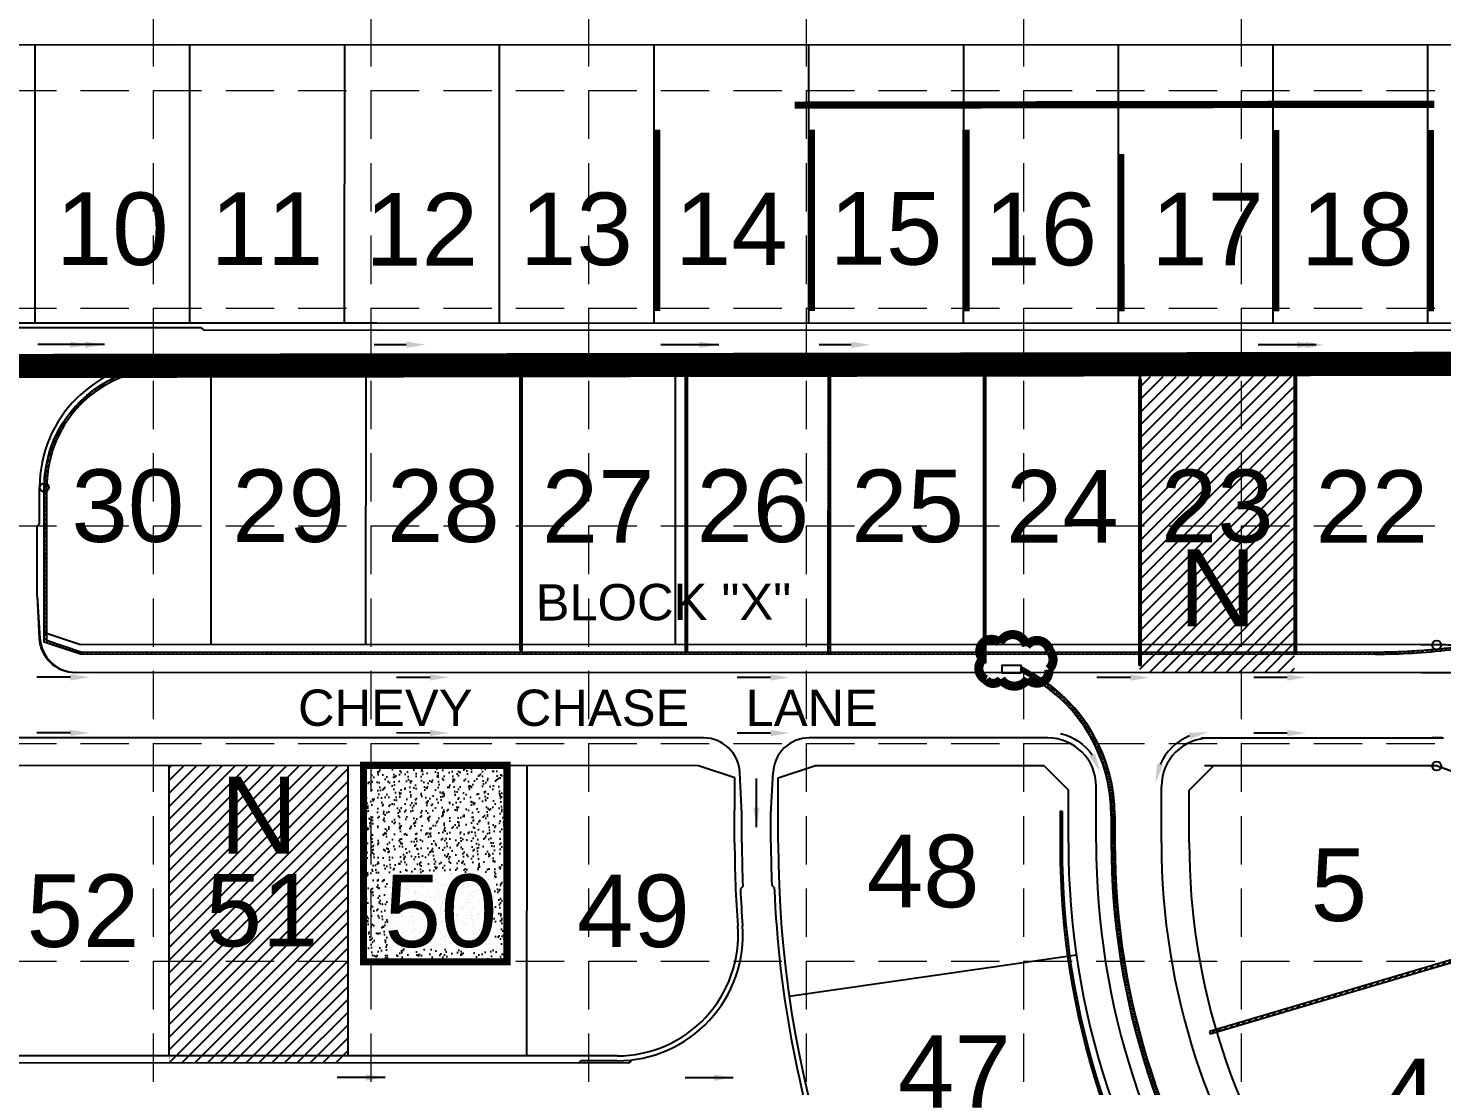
# Model space of a CAD drawing. Header units: inches. Extents: x 2468851 to 2474620, y 7110473 to 7114082.
# Drawn here: x 2472494 to 2473078, y 7112496 to 7112933 of the extents above; entities that cross this region are included whole.
import ezdxf
from ezdxf.enums import TextEntityAlignment as Align

# ---------------------------------------------------------------- set-up
doc = ezdxf.new("R2010")
doc.units = ezdxf.units.IN
doc.header["$MEASUREMENT"] = 0
for name, pattern in [('CENTER2', [1.125, 0.75, -0.125, 0.125, -0.125]), ('HIDDEN', [0.375, 0.25, -0.125]), ('PHANTOM2', [3.15, 1.9, -0.25, 0.25, -0.25, 0.25, -0.25])]:
    doc.linetypes.add(name, pattern=pattern)
for name, color, linetype in [('APVMT', 11, 'Continuous'), ('AROW', 250, 'Continuous'), ('BASE', 7, 'Continuous'), ('BDY', 250, 'PHANTOM2'), ('ex-pvmt', 7, 'Continuous'), ('ex-row', 1, 'Continuous'), ('FLOW', 250, 'Continuous'), ('fut-apvmt', 157, 'Continuous'), ('fut-arow', 157, 'Continuous'), ('fut-inlets', 157, 'Continuous'), ('fut-lotno', 157, 'Continuous'), ('fut-lots', 157, 'Continuous'), ('fut-pvmt', 157, 'Continuous'), ('fut-srow', 157, 'Continuous'), ('FUTURE', 250, 'Continuous'), ('GRID', 254, 'HIDDEN'), ('LEGEND', 7, 'Continuous'), ('LOT', 250, 'Continuous'), ('LOTNO', 250, 'Continuous'), ('Newcastle homesites', 194, 'Continuous'), ('PWall 2', 7, 'Continuous'), ('SODDED LOT', 2, 'Continuous'), ('SROW', 250, 'Continuous'), ('stm-cl', 13, 'CENTER2'), ('stm-pipe', 5, 'Continuous'), ('STRNAMES', 250, 'Continuous'), ('WALL', 21, 'HIDDEN')]:
    doc.layers.add(name, color=color, linetype=linetype)
doc.styles.add('L60', font='simplex', dxfattribs={"width": 0.8, "height": 6})
doc.styles.get("Standard").update_dxf_attribs({"font": 'ARIAL.TTF'})
doc.dimstyles.new('Flow', dxfattribs={"dimscale": 100, "dimtxt": 0.18, "dimasz": 0.08, "dimexe": 0.18, "dimexo": 0.0625, "dimgap": 0.015, "dimtad": 1, "dimdec": 4, "dimzin": 0, "dimdsep": 46, "dimtxsty": 'L60', "dimcen": 0, "dimse1": 1, "dimse2": 1, "dimclrd": 7, "dimclrt": 7, "dimadec": 0, "dimazin": 0, "dimtfac": 1, "dimtdec": 4, "dimtofl": 0, "dimtmove": 0, "dimatfit": 3, "dimfxl": 0, "dimtolj": 1, "dimtzin": 0, "dimarcsym": 0})
pattern_1 = [(45, (0, 0), (-0.88388347648, 0.88388347648), [])]
pattern_2 = [(45, (0, 0), (-2.6516504294, 2.6516504294), [])]

# ---------------------------------------------------------------- blocks, each defined once
blk = doc.blocks.new('2d')
at = {"layer": 'FLOW'}
blk.add_arc((0, 0), 22.5, 107.06257, 148.02649, dxfattribs=at)
blk.add_solid([(-17.85, 11.45), (-20.3, 12.43), (-22.02, 4.61)], dxfattribs=at)
blk = doc.blocks.new('2da')
at = {"layer": 'FLOW'}
blk.add_arc((0, 0), 22.5, 112.76189, 157.23811, dxfattribs=at)
for points in [[(-9.02, 22.03), (-8.45, 19.46), (-1.03, 22.48)], [(-19.46, 8.45), (-22.03, 9.02), (-22.48, 1.03)]]:
    blk.add_solid(points, dxfattribs=at)
blk = doc.blocks.new('1D')
at = {"layer": 'FLOW'}
for p, q in [((7.37, 11.5), (21.23, 11.5)), ((7.37, -11.5), (21.23, -11.5))]:
    blk.add_line(p, q, dxfattribs=at)
for points in [[(7.37, 10.2), (7.37, 12.8), (-0.43, 11.5)], [(7.37, -12.8), (7.37, -10.2), (-0.43, -11.5)]]:
    blk.add_solid(points, dxfattribs=at)

msp = doc.modelspace()

# ---------------------------------------------------------------- hatches: boundary and pattern name
at = {"layer": 'BASE'}
h = msp.add_hatch(dxfattribs=at)
h.set_pattern_fill('AR-SAND', color=30, scale=2.373696, angle=90, style=0)
h.set_pattern_definition([(127.5, (2472869.5317, 7114555.5115), (-4.573693, -0.149527), [0, -3.6080175, 0, -4.035283, 0, -3.8572555]), (97.5, (2472869.5317, 7114555.5115), (-6.698916, 4.200911), [0, -1.9464305, 0, -3.251963, 0, -1.24619]), (57.5, (2472869.5317, 7114552.592), (-0.013433, 7.392025), [0, -1.186848, 0, -4.272652, 0, -5.578185]), (47.5, (2472869.532, 7114552.592), (-2.083335, 7.13563), [0, -0.593424, 0, -2.800961, 0, -3.204489])])
h.paths.add_polyline_path([(2472691.5, 7112628.15), (2472632.16, 7112628.15), (2472632.16, 7112546.88), (2472691.5, 7112546.88)])
at = {"layer": 'PWall 2'}
h = msp.add_hatch(dxfattribs=at)
h.set_pattern_fill('ANSI31', color=4, scale=10, style=0)
h.set_pattern_definition(pattern_1)
edge = h.paths.add_edge_path()
edge.add_arc((2472550.09, 7112743.05), 49, 107.65349, 179.98541)
edge.add_line((2472501.09, 7112743.06), (2472501.08, 7112679.85))
edge.add_line((2472501.08, 7112679.85), (2472515.24, 7112675.12))
edge.add_line((2472515.24, 7112675.12), (2473050.57, 7112674.98))
edge.add_arc((2473049.78, 7112948.98), 274, 270.16494, 276.54833)
edge.add_arc((2473118.81, 7112352.97), 326, 76.86913, 96.65472, ccw=False)
edge.add_line((2473192.87, 7112670.44), (2473205.21, 7112677.08))
edge.add_line((2473205.21, 7112677.08), (2473237.49, 7112768.88))
edge.add_line((2473237.49, 7112768.88), (2473237.7, 7112784.41))
edge.add_line((2473237.7, 7112784.41), (2473238.7, 7112784.4))
edge.add_line((2473238.7, 7112784.4), (2473238.48, 7112768.7))
edge.add_line((2473238.48, 7112768.7), (2473206.03, 7112676.39))
edge.add_line((2473206.03, 7112676.39), (2473193.01, 7112669.38))
edge.add_arc((2473118.81, 7112352.97), 325, 76.80255, 96.65488)
edge.add_arc((2473049.78, 7112948.98), 275, 270.16461, 276.54852, ccw=False)
edge.add_line((2473050.57, 7112673.98), (2472515.08, 7112674.12))
edge.add_line((2472515.08, 7112674.12), (2472500.08, 7112679.12))
edge.add_line((2472500.08, 7112679.12), (2472500.09, 7112743.06))
edge.add_arc((2472550.09, 7112743.05), 50, 107.65349, 179.98541, ccw=False)
edge.add_line((2472534.93, 7112790.7), (2472535.23, 7112789.74))
h = msp.add_hatch(dxfattribs=at)
h.set_pattern_fill('ANSI31', color=4, scale=10, style=0)
h.set_pattern_definition([(45, (552.7213, 475.5433), (-0.88388347648, 0.88388347648), [])])
h.paths.add_polyline_path([(2472696.76, 7112675.75), (2472697.76, 7112675.75), (2472697.79, 7112793.75), (2472696.79, 7112793.75)])
h = msp.add_hatch(dxfattribs=at)
h.set_pattern_fill('ANSI31', color=4, scale=10, style=0)
h.set_pattern_definition([(45, (621.121, 474.8418), (-0.88388347648, 0.88388347648), [])])
h.paths.add_polyline_path([(2472765.16, 7112675.05), (2472766.16, 7112675.05), (2472766.19, 7112793.05), (2472765.19, 7112793.05)])
h = msp.add_hatch(dxfattribs=at)
h.set_pattern_fill('ANSI31', color=4, scale=10, style=0)
h.set_pattern_definition([(45, (680.1804, 474.5136), (-0.88388347648, 0.88388347648), [])])
h.paths.add_polyline_path([(2472824.22, 7112674.72), (2472825.22, 7112674.72), (2472825.25, 7112792.72), (2472824.25, 7112792.72)])
h = msp.add_hatch(dxfattribs=at)
h.set_pattern_fill('ANSI31', color=4, scale=10, style=0)
h.set_pattern_definition([(45, (744.4749, 470.492), (-0.88388347648, 0.88388347648), [])])
h.paths.add_polyline_path([(2472888.51, 7112670.7), (2472889.51, 7112670.7), (2472889.54, 7112788.7), (2472888.54, 7112788.7)])
h = msp.add_hatch(dxfattribs=at)
h.set_pattern_fill('ANSI31', color=4, scale=10, style=0)
h.set_pattern_definition([(45, (872.9376, 474.7807), (-0.88388347648, 0.88388347648), [])])
h.paths.add_polyline_path([(2473016.98, 7112674.99), (2473017.98, 7112674.98), (2473018.01, 7112792.98), (2473017.01, 7112792.99)])
h = msp.add_hatch(dxfattribs=at)
h.set_pattern_fill('ANSI31', color=4, scale=10, style=0)
h.set_pattern_definition([(45, (808.7065, 469.359), (-0.88388347648, 0.88388347648), [])])
h.paths.add_polyline_path([(2472952.75, 7112669.56), (2472953.75, 7112669.56), (2472953.78, 7112787.56), (2472952.78, 7112787.56)])
h = msp.add_hatch(dxfattribs=at)
h.set_pattern_fill('ANSI31', color=4, scale=10, style=0)
h.set_pattern_definition(pattern_1)
edge = h.paths.add_edge_path()
edge.add_line((2472921.22, 7112609.01), (2472920.22, 7112609.01))
edge.add_line((2472920.22, 7112609.01), (2472920.22, 7112594.3))
edge.add_arc((2473246.22, 7112594.22), 326, 179.98541, 216.15985)
edge.add_line((2472983.01, 7112401.86), (2472983.82, 7112402.45))
edge.add_arc((2473246.22, 7112594.22), 325, 179.98541, 216.15985, ccw=False)
edge.add_line((2472921.22, 7112594.3), (2472921.22, 7112609.01))
h = msp.add_hatch(dxfattribs=at)
h.set_pattern_fill('ANSI31', color=4, scale=10, style=0)
h.set_pattern_definition(pattern_1)
h.paths.add_polyline_path([(2472981.97, 7112518.05), (2472982.25, 7112517.1), (2473096.38, 7112550.82), (2473096.09, 7112551.78)])
at = {"layer": 'SODDED LOT', "linetype": 'Continuous'}
h = msp.add_hatch(dxfattribs=at)
h.set_pattern_fill('ANSI31', color=256, scale=40, style=0)
h.paths.add_polyline_path([(2472093.27, 7112787.68), (2472221.59, 7112787.6), (2472221.08, 7112667.42), (2472093.19, 7112666.7), (2472093.19, 7112679.12), (2472093.23, 7112787.69)])
h.paths.add_polyline_path([(2471960.54, 7112505.35), (2471959.71, 7112628.22), (2472033.69, 7112628.18), (2472034.41, 7112505.21), (2471960.54, 7112505.34)])
h.paths.add_polyline_path([(2472943.89, 7112483.19), (2472828.59, 7112440.6), (2472835.74, 7112422.59), (2472839.67, 7112413.52), (2472848.01, 7112395.55), (2472853.04, 7112385.9), (2472858.54, 7112375.56), (2472870.46, 7112355.81), (2472902.04, 7112375.66), (2472974.15, 7112421.81), (2472963.65, 7112439.45), (2472954.73, 7112457.18), (2472946.69, 7112476.09), (2472944.08, 7112483.06)])
h.paths.add_polyline_path([(2473207.06, 7112415.58), (2473209.53, 7112419.29), (2473291.23, 7112550.2), (2473277.07, 7112559.74), (2473268.68, 7112565.82), (2473245.98, 7112583.4), (2473233.38, 7112592.16), (2473227.76, 7112595.82), (2473221.45, 7112599.4), (2473212.26, 7112604.76), (2473198.38, 7112611.83), (2473179.61, 7112620.06), (2473160.96, 7112626.49), (2473143.61, 7112631.4), (2473124.73, 7112635.28), (2473119.22, 7112635.24), (2473114.46, 7112633.66), (2473110.42, 7112630.84), (2473107.89, 7112626.3), (2473106.59, 7112621.61), (2473105.41, 7112606.64), (2473105.49, 7112593.24), (2473106.92, 7112578.87), (2473109.79, 7112566.01), (2473113.82, 7112552.87), (2473118.84, 7112540.86), (2473119.62, 7112539.28), (2473125.49, 7112528.42), (2473132.54, 7112517.6), (2473154.47, 7112487.42), (2473189.13, 7112440.05), (2473207, 7112415.61)])
h.paths.add_polyline_path([(2472149.87, 7113580.61), (2472139.15, 7113587.25), (2472148.34, 7113599.5), (2472129.96, 7113617.37), (2472301.04, 7113620.95), (2472421.05, 7113670.47), (2472435.86, 7113657.7), (2472418.5, 7113656.68), (2472386.32, 7113644.43), (2472349.55, 7113630.65), (2472301.04, 7113613.8), (2472253.54, 7113608.18), (2472206.05, 7113607.67), (2472182.05, 7113606.65), (2472168.77, 7113602.57), (2472156, 7113590.31)])
h.paths.add_polyline_path([(2472770.94, 7113693.31), (2472783.83, 7113696.4), (2473029.19, 7113695.37), (2473046.2, 7113689.7), (2473045.68, 7113705.68), (2472771.46, 7113707.22)])
h.paths.add_polyline_path([(2473645.39, 7113690.66), (2473644.98, 7113704.58), (2473380.05, 7113706.22), (2473375.55, 7113692.3), (2473381.69, 7113694.76), (2473634.33, 7113693.94)])
h.paths.add_polyline_path([(2473661.81, 7113026.94), (2473687.47, 7113025.61), (2473728.46, 7113019.28), (2473771.12, 7113012.61), (2473800.78, 7113000.62), (2473816.11, 7112991.96), (2473817.62, 7112992.3), (2473826.58, 7112958.99), (2473778.33, 7112869.43), (2473754.23, 7112818.27), (2473704.86, 7112707.31), (2473675.95, 7112628.52), (2473649.37, 7112551.6), (2473609.35, 7112401.13), (2473621.99, 7112397.24), (2473660.24, 7112541.42), (2473686.99, 7112623.57), (2473721.05, 7112713.98), (2473756.54, 7112795.8), (2473776.21, 7112842.14), (2473803.69, 7112892.8), (2473821.26, 7112931.75), (2473838.19, 7112953.92), (2473843.82, 7112970.36), (2473841.57, 7112984.99), (2473834.36, 7112995.8), (2473821.75, 7113003.46), (2473803.51, 7113011.56), (2473780.76, 7113020.12), (2473754.18, 7113027.78), (2473717.91, 7113032.73), (2473683.75, 7113037.76), (2473675.22, 7113037.54), (2473668.46, 7113034.66), (2473663.02, 7113029.01)])
h.paths.add_polyline_path([(2473971.46, 7113199.84), (2473953.3, 7113211.94), (2473941.19, 7113192.09), (2473861.1, 7113065.57), (2473810.53, 7113087.5), (2473761.17, 7113101.51), (2473720.96, 7113106.99), (2473697.2, 7113110.44), (2473674.12, 7113113.74), (2473679.51, 7113105.34), (2473686.71, 7113099.95), (2473703.5, 7113097.55), (2473742.47, 7113092.16), (2473787.44, 7113083.17), (2473826.42, 7113069.98), (2473851, 7113058.59), (2473862.39, 7113053.19), (2473874.39, 7113053.49), (2473885.78, 7113058.29), (2473895.97, 7113069.68), (2473937.95, 7113137.71), (2473969.87, 7113198.61)])
h.paths.add_polyline_path([(2474189.42, 7113705.55), (2474212.71, 7113695.29), (2474173.05, 7113585.51), (2474125.46, 7113471.59), (2474078.44, 7113374.03), (2473995.24, 7113231.38), (2473980.72, 7113211.84), (2473961.73, 7113224.12), (2474019.25, 7113316.23), (2474060.01, 7113393.26), (2474123.11, 7113525), (2474155.5, 7113608.17)])
h.paths.add_polyline_path([(2472613.26, 7113048.11), (2472742.65, 7113047.89), (2472742.87, 7112984.1), (2472740.21, 7112975.02), (2472732.24, 7112966.82), (2472722.71, 7112964.61), (2472628.32, 7112964.83), (2472620.35, 7112967.71), (2472615.69, 7112974.13), (2472614.14, 7112982.33), (2472613.26, 7112995.17)])
h.paths.add_polyline_path([(2472069.94, 7112331.55), (2472070.27, 7112318.14), (2472070.57, 7112197.11), (2471996.68, 7112197.18), (2471995.85, 7112331.7), (2472070.2, 7112331.62)])
h.paths.add_polyline_path([(2472440.24, 7112197.06), (2472440.35, 7112331.72), (2472514.33, 7112331.71), (2472514.08, 7112311.45), (2472514.13, 7112197.08), (2472440.38, 7112197.08)])
h.paths.add_polyline_path([(2471733.82, 7111882.26), (2471733.82, 7111970.43), (2471868.56, 7111970.92), (2471868.33, 7111882.52), (2471840.59, 7111882.44), (2471733.92, 7111881.99)])
edge = h.paths.add_edge_path()
edge.add_line((2471343.49, 7111970.99), (2471344.1, 7111826.58))
edge.add_line((2471344.1, 7111826.58), (2471538.48, 7111827.27))
edge.add_arc((2471538.41, 7111847.27), 20, 270.20357, 360.19932)
edge.add_line((2471558.41, 7111847.34), (2471558.39, 7111971.64))
edge.add_line((2471558.39, 7111971.64), (2471343.54, 7111970.92))
edge.add_line((2471343.54, 7111970.92), (2471343.49, 7111970.99))
h.paths.add_polyline_path([(2471436.46, 7111651.34), (2471435.9, 7111795.94), (2471345.57, 7111795.65), (2471346.01, 7111779.03), (2471346.34, 7111651.2), (2471436.36, 7111651.42)])
edge = h.paths.add_edge_path()
edge.add_line((2470893.92, 7111969.77), (2470893.47, 7112114.02))
edge.add_line((2470893.47, 7112114.02), (2470801.61, 7112113.73))
edge.add_arc((2470801.67, 7112093.74), 19.99, 90.17771, 179.37668)
edge.add_line((2470781.69, 7112093.96), (2470781.61, 7112090.91))
edge.add_line((2470781.61, 7112090.91), (2470782.08, 7111968.84))
edge.add_line((2470782.08, 7111968.84), (2470894, 7111969.62))
edge.add_line((2470894, 7111969.62), (2470893.92, 7111969.77))
h.paths.add_polyline_path([(2470750.33, 7112143.41), (2470731.58, 7112143.47), (2470623.88, 7112143.12), (2470623.33, 7112319.59), (2470749.92, 7112320.06), (2470750.44, 7112143.38)])
h.paths.add_polyline_path([(2470605.1, 7111911.51), (2470605.12, 7111834.55), (2470462.4, 7111834.08), (2470462.15, 7111910.96), (2470480.76, 7111911.1), (2470605.11, 7111911.52)])
h = msp.add_hatch(dxfattribs=at)
h.set_pattern_fill('ANSI31', color=256, scale=30, style=0)
h.set_pattern_definition(pattern_2)
h.paths.add_polyline_path([(2473017.2, 7112666.44), (2473017.17, 7112789.07), (2472953.19, 7112788.98), (2472953.17, 7112666.45), (2473017.22, 7112666.44)])
h = msp.add_hatch(dxfattribs=at)
h.set_pattern_fill('ANSI31', color=256, scale=30, style=0)
h.set_pattern_definition(pattern_2)
h.paths.add_polyline_path([(2472625.65, 7112628), (2472625.6, 7112505.26), (2472552.04, 7112505.26), (2472551.65, 7112628.03), (2472625.65, 7112628.02)])

# ---------------------------------------------------------------- linework, layer by layer
at = {"layer": 'APVMT', "color": 7}
for p, q in [((2472565.19, 7112809.04), (2472417.19, 7112809.07)), ((2472565.19, 7112809.04), (2472557.2, 7112809.04)), ((2472566.19, 7112808.04), (2472565.19, 7112809.04)), ((2472566.19, 7112808.04), (2472565.19, 7112809.04)), ((2473139.31, 7112807.89), (2472566.19, 7112808.04)), ((2472637.64, 7112808.02), (2472566.19, 7112808.04)), ((2472566.19, 7112796.04), (2471912.19, 7112796.2)), ((2472566.19, 7112796.04), (2472557.2, 7112796.04)), ((2473139.31, 7112795.89), (2472566.19, 7112796.04)), ((2472637.64, 7112796.02), (2472566.19, 7112796.04))]:
    msp.add_line(p, q, dxfattribs=at)
at = {"layer": 'AROW'}
for p, q in [((2472637.64, 7112811.02), (2471897.2, 7112811.21)), ((2473139.32, 7112810.89), (2472557.2, 7112811.04))]:
    msp.add_line(p, q, dxfattribs=at)
at = {"layer": 'BASE', "color": 30, "const_width": 2.97}
msp.add_lwpolyline([(2472691.5, 7112546.88), (2472691.5, 7112628.15), (2472632.16, 7112628.15), (2472632.16, 7112546.88)], close=True, dxfattribs=at)
at = {"layer": 'BDY', "linetype": 'Continuous', "ltscale": 40, "const_width": 10}
msp.add_lwpolyline([(2471833.76, 7112792.33), (2473152.87, 7112794.27), (2473199.9, 7112782.23), (2473152.1, 7112652.84), (2473320.33, 7112550.26), (2473446.15, 7112504.47), (2473431.29, 7112430.86), (2473606.8, 7112383.68)], dxfattribs=at)
at = {"layer": 'ex-pvmt'}
for p, q in [((2472565.19, 7112809.1), (2472417.19, 7112809.13)), ((2472566.19, 7112808.1), (2472565.19, 7112809.1)), ((2472566.19, 7112808.1), (2472565.19, 7112809.1)), ((2473139.31, 7112807.95), (2472566.19, 7112808.1)), ((2473139.31, 7112795.95), (2471912.14, 7112796.26))]:
    msp.add_line(p, q, dxfattribs=at)
at = {"layer": 'ex-row', "color": 7}
msp.add_line((2473140.51, 7112925.95), (2471897.23, 7112926.27), dxfattribs=at)
at = {"layer": 'FLOW', "color": 7}
for p, q in [((2472510.84, 7112802.11), (2472497.52, 7112802.11)), ((2472649.83, 7112802.08), (2472636.51, 7112802.08)), ((2472833.88, 7112802.03), (2472820.56, 7112802.03)), ((2473021.72, 7112801.98), (2473008.4, 7112801.98))]:
    msp.add_line(p, q, dxfattribs=at)
at = {"layer": 'FLOW'}
for p, q in [((2472510.84, 7112802.11), (2472497.52, 7112802.11)), ((2472649.83, 7112802.08), (2472636.51, 7112802.08)), ((2472833.88, 7112802.03), (2472820.56, 7112802.03)), ((2473021.72, 7112801.98), (2473008.4, 7112801.98)), ((2472949.28, 7112664.44), (2472935.42, 7112664.44))]:
    msp.add_line(p, q, dxfattribs=at)
at = {"layer": 'FLOW', "color": 7}
for points in [[(2472510.83, 7112800.79), (2472510.84, 7112803.43), (2472518.74, 7112802.11)], [(2472649.83, 7112800.76), (2472649.83, 7112803.39), (2472657.73, 7112802.07)], [(2472833.88, 7112800.71), (2472833.88, 7112803.35), (2472841.78, 7112802.03)], [(2473021.72, 7112800.66), (2473021.72, 7112803.3), (2473029.62, 7112801.98)]]:
    msp.add_solid(points, dxfattribs=at)
at = {"layer": 'FLOW'}
for points in [[(2472510.83, 7112800.79), (2472510.84, 7112803.43), (2472518.74, 7112802.11)], [(2472649.83, 7112800.76), (2472649.83, 7112803.39), (2472657.73, 7112802.07)], [(2472833.88, 7112800.71), (2472833.88, 7112803.35), (2472841.78, 7112802.03)], [(2473021.72, 7112800.66), (2473021.72, 7112803.3), (2473029.62, 7112801.98)], [(2472949.28, 7112665.74), (2472949.28, 7112663.14), (2472957.08, 7112664.44)]]:
    msp.add_solid(points, dxfattribs=at)
at = {"layer": 'fut-apvmt'}
for p, q in [((2472565.19, 7112795.1), (2472550.19, 7112795.04)), ((2472566.19, 7112796.1), (2472565.19, 7112795.1)), ((2472498.17, 7112728.05), (2472498.18, 7112743.05)), ((2472498.17, 7112728.05), (2472497.17, 7112727.05)), ((2472497.17, 7112698.05), (2472497.17, 7112727.05)), ((2472497.17, 7112698.05), (2472498.02, 7112680.8)), ((2472788.64, 7112607.98), (2472787.78, 7112625.23)), ((2472800.64, 7112607.98), (2472801.51, 7112625.22)), ((2472788.64, 7112596.1), (2472788.64, 7112607.98)), ((2472800.64, 7112596.1), (2472800.64, 7112607.98)), ((2472788.99, 7112578.09), (2472788.03, 7112577.05)), ((2472802.02, 7112577.62), (2472800.98, 7112578.58)), ((2472721.04, 7112505), (2471932.33, 7112505.2)), ((2472722.04, 7112506), (2472721.04, 7112505)), ((2472737.04, 7112505.99), (2472722.04, 7112506))]:
    msp.add_line(p, q, dxfattribs=at)
for centre, radius, start, end in [((2472550.18, 7112743.04), 52, 89.98541, 179.98541), ((2473248.64, 7112595.99), 460, 179.98541, 182.22976), ((2473248.64, 7112595.99), 448, 179.98541, 182.2267), ((2473248.64, 7112595.99), 461, 182.35445, 184.24749), ((2473248.64, 7112595.99), 447, 182.35445, 199.59679), ((2472737.05, 7112557.99), 52, 269.98541, 4.24749)]:
    msp.add_arc(centre, radius, start, end, dxfattribs=at)
at = {"layer": 'fut-arow'}
for p, q in [((2472500.16, 7112683.05), (2472500.18, 7112743.05)), ((2472785.64, 7112596.1), (2472785.65, 7112622.98)), ((2472803.64, 7112596.1), (2472803.65, 7112622.97)), ((2472737.04, 7112507.99), (2471879.62, 7112508.21))]:
    msp.add_line(p, q, dxfattribs=at)
for centre, radius, start, end in [((2472550.18, 7112743.04), 50, 89.98541, 179.98541), ((2473248.64, 7112595.99), 463, 179.98541, 184.24749), ((2473248.64, 7112595.99), 445, 179.98541, 216.16), ((2472737.05, 7112557.99), 50, 269.98541, 4.24749)]:
    msp.add_arc(centre, radius, start, end, dxfattribs=at)
at = {"layer": 'fut-inlets', "color": 5}
msp.add_lwpolyline([(2472904.16, 7112666.45), (2472904.16, 7112669.45), (2472896.16, 7112669.45), (2472896.16, 7112666.45)], close=True, dxfattribs=at)
at = {"layer": 'fut-lots', "color": 7}
for p, q in [((2472569.16, 7112678.03), (2472569.19, 7112793.03)), ((2472633.16, 7112678.02), (2472633.19, 7112793.02)), ((2472697.16, 7112678), (2472697.19, 7112793)), ((2472761.16, 7112677.99), (2472761.19, 7112792.99)), ((2472825.16, 7112677.97), (2472825.19, 7112792.97)), ((2472889.16, 7112677.95), (2472889.19, 7112792.95)), ((2472953.16, 7112677.94), (2472953.19, 7112792.94)), ((2472953.39, 7112676.82), (2472953.42, 7112791.82)), ((2473017.16, 7112677.92), (2473017.19, 7112792.92)), ((2472551.65, 7112628.04), (2472551.62, 7112508.04)), ((2472625.65, 7112628.02), (2472625.62, 7112508.02)), ((2472699.65, 7112628), (2472699.62, 7112508)), ((2472926.96, 7112549.68), (2472808.18, 7112532.59)), ((2472984.96, 7112517.9), (2473100.17, 7112551.94))]:
    msp.add_line(p, q, dxfattribs=at)
at = {"layer": 'fut-pvmt'}
for p, q in [((2473069.63, 7112666.41), (2472513, 7112666.55)), ((2472772.81, 7112639.48), (2471921.17, 7112639.7)), ((2472915.15, 7112639.45), (2472816.49, 7112639.47)), ((2473070.01, 7112639.41), (2472982.15, 7112639.43)), ((2472935.14, 7112596.07), (2472935.15, 7112619.44)), ((2472962.14, 7112596.06), (2472962.15, 7112619.43))]:
    msp.add_line(p, q, dxfattribs=at)
for centre, radius, start, end in [((2472513.01, 7112681.55), 15, 182.84781, 269.98541), ((2473075.89, 7112352.96), 313.5, 76.80255, 91.10437), ((2472772.8, 7112624.48), 15, 2.84781, 89.98541), ((2472816.49, 7112624.47), 15, 89.98541, 177.123), ((2472915.15, 7112619.45), 20, 359.98541, 89.98541), ((2472982.15, 7112619.43), 20, 89.98541, 179.98541), ((2473075.89, 7112352.96), 286.5, 89.51854, 91.17721), ((2473248.64, 7112595.99), 313.5, 179.98541, 216.15985), ((2473248.64, 7112595.99), 286.5, 179.98541, 216.15985)]:
    msp.add_arc(centre, radius, start, end, dxfattribs=at)
at = {"layer": 'fut-srow', "color": 7}
for p, q in [((2472500.16, 7112683.05), (2472515.16, 7112678.05)), ((2473069.63, 7112677.91), (2472515.16, 7112678.05)), ((2472770.65, 7112627.98), (2471914.9, 7112628.2)), ((2472785.65, 7112622.98), (2472770.65, 7112627.98)), ((2472803.65, 7112622.97), (2472818.65, 7112627.97)), ((2472913.65, 7112627.95), (2472818.65, 7112627.97)), ((2472913.65, 7112627.95), (2472923.65, 7112617.94)), ((2472973.65, 7112617.93), (2472983.65, 7112627.93)), ((2473070.12, 7112627.91), (2472983.65, 7112627.93)), ((2473090.77, 7112622.56), (2473075.8, 7112627.97)), ((2472923.64, 7112596.07), (2472923.65, 7112617.94)), ((2472973.64, 7112596.06), (2472973.65, 7112617.93))]:
    msp.add_line(p, q, dxfattribs=at)
for centre, radius, start, end in [((2473075.89, 7112352.96), 325, 76.80255, 91.10437), ((2473075.89, 7112352.96), 275, 90.02026, 91.20183), ((2473248.64, 7112595.99), 325, 179.98541, 216.15985), ((2473248.64, 7112595.99), 275, 179.98541, 216.15985)]:
    msp.add_arc(centre, radius, start, end, dxfattribs=at)
at = {"layer": 'FUTURE', "color": 7}
for p, q in [((2472565.19, 7112795.04), (2472550.19, 7112795.04)), ((2472565.19, 7112795.04), (2472566.19, 7112796.04)), ((2472498.17, 7112728.09), (2472498.18, 7112743.05)), ((2472500.16, 7112683.05), (2472500.18, 7112743.05)), ((2472497.17, 7112727.09), (2472498.17, 7112728.09)), ((2472497.17, 7112698.05), (2472497.17, 7112727.09)), ((2472497.17, 7112698.05), (2472498.33, 7112680.55)), ((2472500.16, 7112683.05), (2472515.16, 7112678.05)), ((2473075.98, 7112677.91), (2472515.16, 7112678.05)), ((2473075.97, 7112666.41), (2472513.29, 7112666.55)), ((2473075.97, 7112639.41), (2472978.52, 7112639.43)), ((2473075.96, 7112627.91), (2472980.02, 7112627.93)), ((2473091.33, 7112622.47), (2473075.96, 7112627.91)), ((2472741.93, 7112504.99), (2471932.74, 7112505.2)), ((2472741.93, 7112504.99), (2472742.93, 7112505.99))]:
    msp.add_line(p, q, dxfattribs=at)
for centre in [(2472550.19, 7112793.04), (2472500.18, 7112743.05), (2473075.98, 7112677.91), (2473075.96, 7112627.91)]:
    msp.add_circle(centre, 1.85, dxfattribs=at)
for centre, radius, start, end in [((2472550.18, 7112743.04), 52, 89.98541, 179.98541), ((2472550.18, 7112743.04), 50, 89.98541, 179.98541), ((2472513.3, 7112681.55), 15, 183.79948, 269.98541), ((2473075.89, 7112352.91), 325, 76.8027, 89.98541), ((2473075.89, 7112352.91), 313.5, 76.39303, 89.98541), ((2473075.89, 7112352.91), 286.5, 89.41064, 89.98541)]:
    msp.add_arc(centre, radius, start, end, dxfattribs=at)
at = {"layer": 'GRID', "color": 252, "linetype": 'HIDDEN', "lineweight": 0, "ltscale": 80}
for p, q in [((2472545.16, 7113987.19), (2472545.16, 7110836.8)), ((2472635.16, 7113987.19), (2472635.16, 7110836.8)), ((2472725.16, 7113987.19), (2472725.16, 7110836.8)), ((2472815.16, 7113987.19), (2472815.16, 7110836.8)), ((2472905.16, 7113987.19), (2472905.16, 7110836.8)), ((2472995.16, 7113987.19), (2472995.16, 7110836.8)), ((2468945.16, 7112907.19), (2474525.16, 7112907.19)), ((2468945.16, 7112817.19), (2474525.16, 7112817.19)), ((2468945.16, 7112727.19), (2474525.16, 7112727.19)), ((2468945.16, 7112637.19), (2474525.16, 7112637.19)), ((2468945.16, 7112547.19), (2474525.16, 7112547.19))]:
    msp.add_line(p, q, dxfattribs=at)
at = {"layer": 'LEGEND', "color": 5, "ltscale": 100, "const_width": 3.76}
msp.add_lwpolyline([(2472906.85, 7112663.92, 0.520567), (2472906.85, 7112663.92, 0.765195), (2472915.52, 7112667.83, 0.417879), (2472915.9, 7112675.52, 0.6649), (2472906.27, 7112677.42, 0.744833), (2472895.36, 7112678.81, 0.975642), (2472888.24, 7112672.06, 0.520567), (2472889.58, 7112663.5, 0.520567), (2472895.82, 7112663.8, 0.540264), (2472906.85, 7112663.92)], format="xyb", close=True, dxfattribs=at)
at = {"layer": 'LOT'}
for p, q in [((2472496.23, 7112926.05), (2472496.2, 7112811.05)), ((2472560.23, 7112926.04), (2472560.2, 7112811.04)), ((2472624.23, 7112926.02), (2472624.2, 7112811.02)), ((2472624.23, 7112926.02), (2472624.2, 7112811.02)), ((2472688.23, 7112926), (2472688.2, 7112811)), ((2472752.23, 7112925.99), (2472752.2, 7112810.99)), ((2472816.23, 7112925.97), (2472816.2, 7112810.97)), ((2472880.23, 7112925.96), (2472880.2, 7112810.96)), ((2472944.23, 7112925.94), (2472944.2, 7112810.94)), ((2473008.23, 7112925.92), (2473008.2, 7112810.92)), ((2473072.23, 7112925.91), (2473072.2, 7112810.91))]:
    msp.add_line(p, q, dxfattribs=at)
at = {"layer": 'PWall 2', "color": 4}
for points in [[(2472535.23, 7112789.74, 0.326522), (2472501.09, 7112743.06), (2472501.08, 7112679.85), (2472515.24, 7112675.12), (2473050.57, 7112674.98, 0.02786), (2473081.03, 7112676.77, -0.086546), (2473192.87, 7112670.44), (2473205.21, 7112677.08), (2473237.49, 7112768.88), (2473237.7, 7112784.41), (2473238.7, 7112784.4), (2473238.48, 7112768.7), (2473206.03, 7112676.39), (2473193.01, 7112669.38, 0.086839), (2473081.14, 7112675.78, -0.027862), (2473050.57, 7112673.98), (2472515.08, 7112674.12), (2472500.08, 7112679.12), (2472500.09, 7112743.06, -0.326522), (2472534.93, 7112790.7), (2472535.23, 7112789.74)], [(2472921.22, 7112609.01), (2472920.22, 7112609.01), (2472920.22, 7112594.3, 0.159165), (2472983.01, 7112401.86), (2472983.82, 7112402.45, -0.159165), (2472921.22, 7112594.3), (2472921.22, 7112609.01)]]:
    msp.add_lwpolyline(points, format="xyb", dxfattribs=at)
for points in [[(2472696.76, 7112675.75), (2472697.76, 7112675.75), (2472697.79, 7112793.75), (2472696.79, 7112793.75), (2472696.76, 7112675.75)], [(2472765.16, 7112675.05), (2472766.16, 7112675.05), (2472766.19, 7112793.05), (2472765.19, 7112793.05), (2472765.16, 7112675.05)], [(2472824.22, 7112674.72), (2472825.22, 7112674.72), (2472825.25, 7112792.72), (2472824.25, 7112792.72), (2472824.22, 7112674.72)], [(2472888.51, 7112670.7), (2472889.51, 7112670.7), (2472889.54, 7112788.7), (2472888.54, 7112788.7), (2472888.51, 7112670.7)], [(2473016.98, 7112674.99), (2473017.98, 7112674.98), (2473018.01, 7112792.98), (2473017.01, 7112792.99), (2473016.98, 7112674.99)], [(2472952.75, 7112669.56), (2472953.75, 7112669.56), (2472953.78, 7112787.56), (2472952.78, 7112787.56), (2472952.75, 7112669.56)], [(2472981.97, 7112518.05), (2472982.25, 7112517.1), (2473096.38, 7112550.82), (2473096.09, 7112551.78), (2472981.97, 7112518.05)]]:
    msp.add_lwpolyline(points, dxfattribs=at)
at = {"layer": 'SODDED LOT', "linetype": 'Continuous', "const_width": 0.03}
for points in [[(2473017.2, 7112666.44), (2473017.17, 7112789.07), (2472953.19, 7112788.98), (2472953.17, 7112666.45), (2473017.22, 7112666.44)], [(2472625.65, 7112628), (2472625.6, 7112505.26), (2472552.04, 7112505.26), (2472551.65, 7112628.03), (2472625.65, 7112628.02)]]:
    msp.add_lwpolyline(points, close=True, dxfattribs=at)
at = {"layer": 'SROW'}
for p, q in [((2472637.64, 7112926.02), (2471897.23, 7112926.21)), ((2473140.51, 7112925.89), (2472557.23, 7112926.04))]:
    msp.add_line(p, q, dxfattribs=at)
at = {"layer": 'stm-cl', "color": 5}
for centre, radius, start, end in [((2472875.14, 7112607.33), 67, 359.98541, 59.98541), ((2473248.64, 7112595.99), 306.5, 179.98541, 216.15985)]:
    msp.add_arc(centre, radius, start, end, dxfattribs=at)
at = {"layer": 'stm-pipe', "color": 5}
for p, q in [((2472904.16, 7112668.82), (2472909.03, 7112666)), ((2472904.16, 7112667.95), (2472908.66, 7112665.35)), ((2472904.16, 7112667.08), (2472908.28, 7112664.7)), ((2472941.39, 7112607.32), (2472941.39, 7112596.07)), ((2472942.14, 7112607.32), (2472942.14, 7112596.06)), ((2472942.89, 7112607.32), (2472942.89, 7112596.06))]:
    msp.add_line(p, q, dxfattribs=at)
for centre, radius, start, end in [((2472875.14, 7112607.33), 67.75, 359.98541, 59.98541), ((2472875.14, 7112607.33), 66.25, 359.98541, 59.98541), ((2473248.64, 7112595.99), 307.25, 179.98541, 216.15985), ((2473248.64, 7112595.99), 305.75, 179.98541, 216.15985)]:
    msp.add_arc(centre, radius, start, end, dxfattribs=at)
at = {"layer": 'WALL', "color": 4, "linetype": 'Continuous'}
for p, q in [((2472875.5, 7112900.96), (2472810.5, 7112900.97)), ((2472942.5, 7112900.94), (2472875.5, 7112900.96)), ((2473008.5, 7112900.92), (2472942.5, 7112900.94)), ((2473074.5, 7112900.91), (2473008.5, 7112900.92))]:
    msp.add_line(p, q, dxfattribs=at)
msp.add_lwpolyline([(2473075.03, 7112901.54, 3, 3, 0), (2472810.49, 7112901.16, 2, 2, 0)], format="xyseb", dxfattribs=at)
at = {"layer": 'WALL', "color": 4, "linetype": 'Continuous', "const_width": 3}
for points in [[(2472753.37, 7112815.99), (2472753.35, 7112890.99)], [(2472817.37, 7112815.97), (2472817.35, 7112890.97)], [(2472881.37, 7112815.95), (2472881.35, 7112890.95)], [(2473009.37, 7112815.92), (2473009.35, 7112890.92)], [(2473073.37, 7112815.91), (2473073.35, 7112890.91)], [(2472945.37, 7112815.94), (2472945.36, 7112880.94)]]:
    msp.add_lwpolyline(points, dxfattribs=at)

# ---------------------------------------------------------------- block references
at = {"layer": 'FLOW', "xscale": -1}
for name, p, rotation in [('1D', (2472518.33, 7112653.05), 359.985405166244), ('1D', (2472667.03, 7112653.01), 359.985405166244), ('1D', (2472807.85, 7112652.97), 359.985405166244), ('2d', (2472915.15, 7112619.45), 3.423289545593704)]:
    msp.add_blockref(name, p, dxfattribs=dict(at, rotation=rotation))
at = {"layer": 'FLOW', "color": 7, "rotation": 179.9854054864092}
msp.add_blockref('1D', (2473021.54, 7112652.98), dxfattribs=at)
at = {"layer": 'FLOW'}
for name, p, rotation in [('1D', (2473021.54, 7112652.98), 179.9854054864092), ('2da', (2472982.15, 7112619.43), 358.9810003058245)]:
    msp.add_blockref(name, p, dxfattribs=dict(at, rotation=rotation))

# ---------------------------------------------------------------- texts
at = {"layer": 'fut-lotno', "color": 7}
for s, p in [('30', (2472534.68, 7112735.54)), ('29', (2472601.18, 7112735.53)), ('28', (2472665.18, 7112735.51)), ('27', (2472729.18, 7112735.49)), ('26', (2472793.18, 7112735.48)), ('25', (2472857.18, 7112735.46)), ('24', (2472921.18, 7112735.44)), ('23', (2472985.18, 7112735.43)), ('22', (2473049.18, 7112735.4)), ('48', (2472863.59, 7112584.45)), ('5', (2473035.55, 7112578.55)), ('52', (2472516.13, 7112568.05)), ('51', (2472590.13, 7112568.03)), ('50', (2472664.13, 7112568.01)), ('49', (2472743.77, 7112567.99)), ('47', (2472876.48, 7112501.52)), ('4', (2473064.46, 7112491.88))]:
    msp.add_text(s, height=30, dxfattribs=at).set_placement(p, align=Align.MIDDLE)
at = {"layer": 'FUTURE', "color": 7}
msp.add_text('BLOCK "X"', height=15, rotation=0.19541, dxfattribs=at).set_placement((2472756.19, 7112695.69), align=Align.MIDDLE)
at = {"layer": 'LOTNO'}
for s, p in [('10', (2472528.21, 7112850.05)), ('11', (2472592.21, 7112850.04)), ('12', (2472656.21, 7112850.02)), ('13', (2472720.21, 7112850)), ('14', (2472784.21, 7112849.99)), ('15', (2472848.21, 7112849.97)), ('16', (2472912.21, 7112849.95)), ('17', (2472981.21, 7112849.94)), ('18', (2473043.21, 7112849.92))]:
    msp.add_text(s, height=30, dxfattribs=at).set_placement(p, align=Align.MIDDLE)
at = {"layer": 'Newcastle homesites', "color": 194}
for p in [(2472969.31, 7112685.62), (2472572.78, 7112591.61)]:
    msp.add_text('N', height=31.84, rotation=359.90399, dxfattribs=at).set_placement(p)
at = {"layer": 'STRNAMES', "color": 7}
msp.add_text('CHEVY   CHASE    LANE', height=15, rotation=359.98541, dxfattribs=at).set_placement((2472605.05, 7112644.47))

# ---------------------------------------------------------------- leaders
at = {"layer": 'FLOW'}
for points in [[(2472525.02, 7112802.11), (2472501, 7112802.11)], [(2472779.08, 7112802.04), (2472755.06, 7112802.05)], [(2473026.16, 7112801.98), (2473002.14, 7112801.99)], [(2472794.64, 7112602.59), (2472794.65, 7112622.71)], [(2472641.06, 7112499.02), (2472621.22, 7112499.02)], [(2472785.04, 7112498.98), (2472765.21, 7112498.98)]]:
    msp.add_leader(points, dimstyle='Flow', override={"dimgap": 1.5, "dimtad": 0, "dimtxsty": 'Standard'}, dxfattribs=at)

doc.saveas('drawing.dxf')
